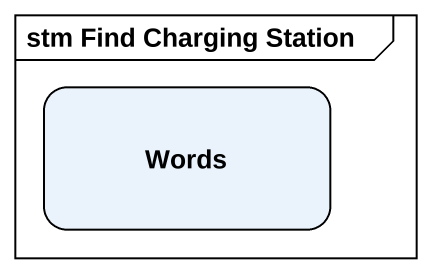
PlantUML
@startuml
mainframe stm Find Charging Station
hide empty description
state Words
@enduml
